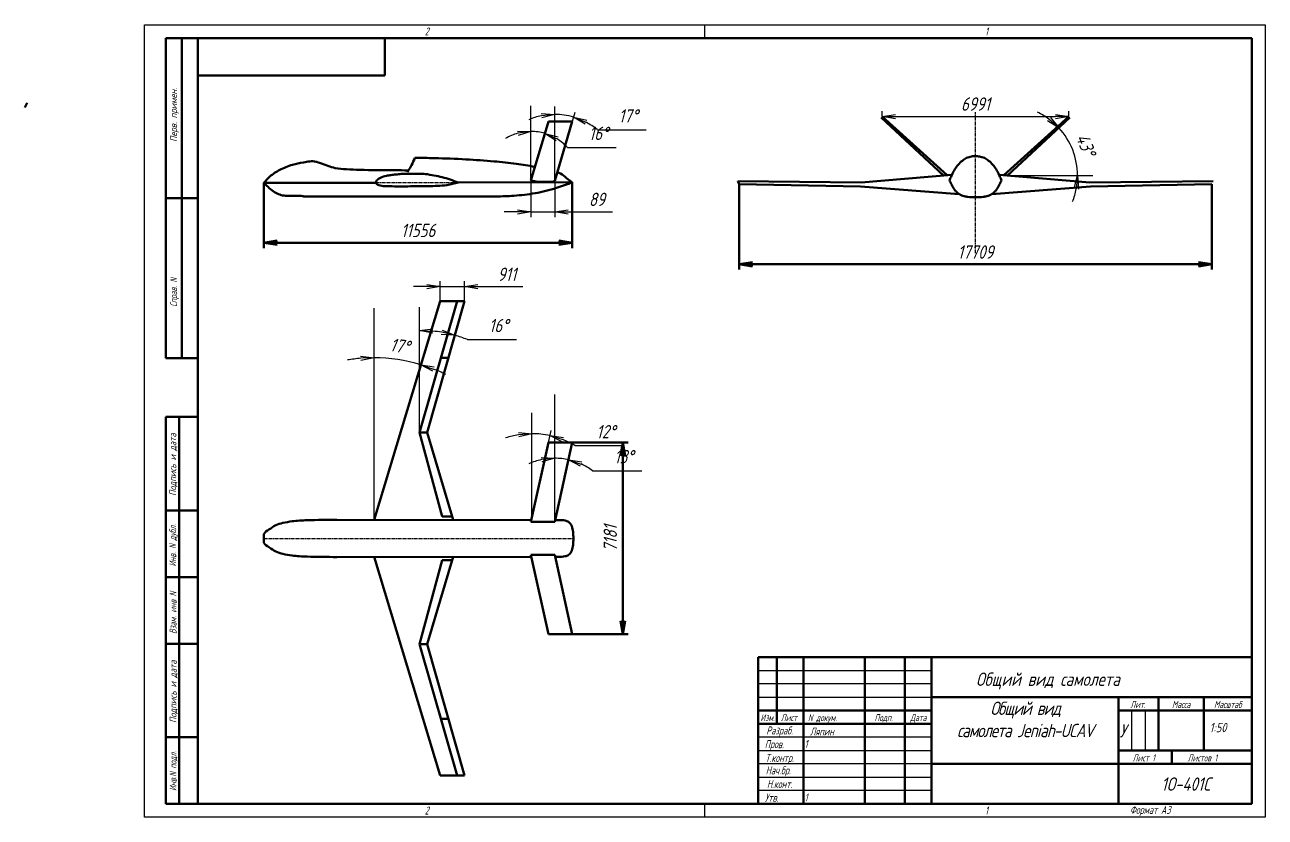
# Model space of a CAD drawing. Header units: millimetres. Extents: x 0 to 1932156, y -475559 to 1027176.
# Drawn here: x 5939 to 6403.9, y 37428.9 to 37725.9 of the extents above; entities that cross this region are included whole.
import ezdxf
from ezdxf.enums import TextEntityAlignment as Align

# ---------------------------------------------------------------- set-up
doc = ezdxf.new("R2010")
doc.units = ezdxf.units.MM
doc.linetypes.add('CENTER', pattern=[2, 1.25, -0.25, 0.25, -0.25])
for name, color, linetype, lineweight in [('_axes (Оси)', 6, 'CENTER', 30), ('_basic (Основной)', 4, 'Continuous', 60), ('_contour (Тонкий)', 7, 'Continuous', 30), ('_remote (Тонкий)', 9, 'Continuous', 30), ('_text (Надписи)', 2, 'Continuous', 30)]:
    doc.layers.add(name, color=color, linetype=linetype, lineweight=lineweight)
doc.styles.add('ESKD', font='eskd.shx', dxfattribs={"oblique": 15, "height": 5})
doc.dimstyles.new('ESKD', dxfattribs={"dimtxt": 5, "dimasz": 5, "dimexe": 2, "dimexo": 0, "dimgap": 2, "dimtad": 1, "dimtoh": 1, "dimzin": 12, "dimdsep": 46, "dimtxsty": 'ESKD', "dimblk1": 'OPEN', "dimblk2": 'OPEN', "dimsah": 1, "dimcen": 5, "dimclrd": 256, "dimclre": 256, "dimclrt": 2, "dimadec": 0, "dimazin": 0, "dimtfac": 1, "dimtmove": 0, "dimatfit": 3, "dimldrblk": 'OPEN', "dimfxl": 1, "dimtolj": 1, "dimtzin": 12, "dimlwd": -1, "dimlwe": -1, "dimarcsym": 0})

# ---------------------------------------------------------------- blocks, each defined once
blk = doc.blocks.new('_OPEN')
at = {"color": 0, "linetype": 'ByBlock'}
for p, q in [((-1, 0.167), (0, 0)), ((0, 0), (-1, -0.167)), ((0, 0), (-1, 0))]:
    blk.add_line(p, q, dxfattribs=at)
blk = doc.blocks.new('*D104')
at = {"layer": '_basic (Основной)', "transparency": 33554687}
for p, q in [((6028.63, 37666.76), (6028.63, 37642.26)), ((6144.19, 37666.93), (6144.19, 37642.26)), ((6033.63, 37644.26), (6139.19, 37644.26))]:
    blk.add_line(p, q, dxfattribs=at)
at = {"layer": 'Defpoints', "color": 0, "transparency": 33554687}
for p in [(6028.63, 37666.76), (6144.19, 37666.93), (6144.19, 37644.26)]:
    blk.add_point(p, dxfattribs=at)
at = {"layer": '_basic (Основной)', "transparency": 33554687, "xscale": 5, "yscale": 5, "zscale": 5, "rotation": 180}
blk.add_blockref('_OPEN', (6028.63, 37644.26), dxfattribs=at)
at = {"layer": '_basic (Основной)', "transparency": 33554687, "xscale": 5, "yscale": 5, "zscale": 5}
blk.add_blockref('_OPEN', (6144.19, 37644.26), dxfattribs=at)
at = {"layer": '_basic (Основной)', "color": 2, "transparency": 33554687, "insert": (6086.41, 37648.86), "char_height": 5, "attachment_point": 5, "style": 'ESKD'}
blk.add_mtext('\\A1;11556', dxfattribs=at)
blk = doc.blocks.new('*D107')
at = {"layer": '_basic (Основной)', "transparency": 33554687}
for p, q in [((6144.2, 37569.32), (6165.11, 37569.32)), ((6163.11, 37564.32), (6163.11, 37502.52)), ((6144.2, 37497.52), (6165.11, 37497.52))]:
    blk.add_line(p, q, dxfattribs=at)
at = {"layer": 'Defpoints', "color": 0, "transparency": 33554687}
for p in [(6144.2, 37569.32), (6144.2, 37497.52), (6163.11, 37497.52)]:
    blk.add_point(p, dxfattribs=at)
at = {"layer": '_basic (Основной)', "transparency": 33554687, "xscale": 5, "yscale": 5, "zscale": 5}
for p, rotation in [((6163.11, 37569.32), 90), ((6163.11, 37497.52), 270)]:
    blk.add_blockref('_OPEN', p, dxfattribs=dict(at, rotation=rotation))
at = {"layer": '_basic (Основной)', "color": 2, "transparency": 33554687, "insert": (6158.43, 37533.42), "char_height": 5, "attachment_point": 5, "rotation": 90, "style": 'ESKD'}
blk.add_mtext('\\A1;7181', dxfattribs=at)
blk = doc.blocks.new('*D110')
at = {"layer": '_basic (Основной)', "transparency": 33554687}
for p, q in [((6206.75, 37666.16), (6206.75, 37634.16)), ((6383.85, 37666.16), (6383.85, 37634.16)), ((6211.75, 37636.16), (6378.85, 37636.16))]:
    blk.add_line(p, q, dxfattribs=at)
at = {"layer": 'Defpoints', "color": 0, "transparency": 33554687}
for p in [(6206.75, 37666.16), (6383.85, 37666.16), (6383.85, 37636.16)]:
    blk.add_point(p, dxfattribs=at)
at = {"layer": '_basic (Основной)', "transparency": 33554687, "xscale": 5, "yscale": 5, "zscale": 5, "rotation": 180}
blk.add_blockref('_OPEN', (6206.75, 37636.16), dxfattribs=at)
at = {"layer": '_basic (Основной)', "transparency": 33554687, "xscale": 5, "yscale": 5, "zscale": 5}
blk.add_blockref('_OPEN', (6383.85, 37636.16), dxfattribs=at)
at = {"layer": '_basic (Основной)', "color": 2, "transparency": 33554687, "insert": (6295.3, 37640.76), "char_height": 5, "attachment_point": 5, "style": 'ESKD'}
blk.add_mtext('\\A1;17709', dxfattribs=at)
blk = doc.blocks.new('*D111')
at = {"layer": '_contour (Тонкий)', "transparency": 33554687}
for p, q in [((6069.9, 37543.44), (6069.9, 37603.13)), ((6070.78, 37543.31), (6088.05, 37600.45))]:
    blk.add_line(p, q, dxfattribs=at)
for start, end in [(94.7184, 99.4368), (73.1909, 90), (63.7541, 68.4725)]:
    blk.add_arc((6069.9, 37540.4), 60.73, start, end, dxfattribs=at)
at = {"layer": '_contour (Тонкий)', "transparency": 33554687, "xscale": 5, "yscale": 5, "zscale": 5}
for p, rotation in [((6069.9, 37601.13), 2.359208042915469), ((6087.47, 37598.54), 160.8317322145179)]:
    blk.add_blockref('_OPEN', p, dxfattribs=dict(at, rotation=rotation))
at = {"layer": '_contour (Тонкий)', "color": 2, "transparency": 33554687, "insert": (6079.54, 37605.59), "char_height": 5, "attachment_point": 5, "rotation": 351.5955, "style": 'ESKD'}
blk.add_mtext('\\A1;17%%d', dxfattribs=at)
blk = doc.blocks.new('*D115')
at = {"layer": '_contour (Тонкий)', "transparency": 33554687}
for p, q in [((6129.04, 37542.93), (6129.04, 37574.68)), ((6129.38, 37542.89), (6136.25, 37573.89)), ((6145.08, 37568.26), (6163.44, 37568.26))]:
    blk.add_line(p, q, dxfattribs=at)
for start, end in [(99.159, 108.3181), (77.5037, 90), (59.1856, 68.3446)]:
    blk.add_arc((6129.04, 37541.37), 31.31, start, end, dxfattribs=at)
at = {"layer": '_contour (Тонкий)', "transparency": 33554687, "xscale": 5, "yscale": 5, "zscale": 5}
for p, rotation in [((6129.04, 37572.68), 4.579516701283727), ((6135.81, 37571.94), 162.9241514244319)]:
    blk.add_blockref('_OPEN', p, dxfattribs=dict(at, rotation=rotation))
at = {"layer": '_contour (Тонкий)', "color": 2, "transparency": 33554687, "insert": (6156.76, 37573.42), "char_height": 5, "attachment_point": 5, "style": 'ESKD'}
blk.add_mtext('\\A1;12%%d', dxfattribs=at)
blk = doc.blocks.new('*D146')
at = {"layer": '_contour (Тонкий)', "transparency": 33554687}
for p, q in [((6260.34, 37691.53), (6260.34, 37693.53)), ((6265.34, 37691.53), (6325.26, 37691.53)), ((6330.26, 37691.53), (6330.26, 37693.53))]:
    blk.add_line(p, q, dxfattribs=at)
at = {"layer": 'Defpoints', "color": 0, "transparency": 33554687}
for p in [(6260.34, 37691.53), (6330.26, 37691.53), (6330.26, 37691.53)]:
    blk.add_point(p, dxfattribs=at)
at = {"layer": '_contour (Тонкий)', "transparency": 33554687, "xscale": 5, "yscale": 5, "zscale": 5, "rotation": 180}
blk.add_blockref('_OPEN', (6260.34, 37691.53), dxfattribs=at)
at = {"layer": '_contour (Тонкий)', "transparency": 33554687, "xscale": 5, "yscale": 5, "zscale": 5}
blk.add_blockref('_OPEN', (6330.26, 37691.53), dxfattribs=at)
at = {"layer": '_contour (Тонкий)', "color": 2, "transparency": 33554687, "insert": (6295.3, 37696.24), "char_height": 5, "attachment_point": 5, "style": 'ESKD'}
blk.add_mtext('\\A1;6991', dxfattribs=at)
blk = doc.blocks.new('*D147')
at = {"layer": '_contour (Тонкий)', "transparency": 33554687}
for p, q in [((6308.27, 37670.33), (6328.02, 37688.64)), ((6308.62, 37669.44), (6335.55, 37669.44))]:
    blk.add_line(p, q, dxfattribs=at)
for start, end in [(53.7664, 64.7012), (0, 42.8317), (338.1305, 349.0652)]:
    blk.add_arc((6307.31, 37669.44), 26.24, start, end, dxfattribs=at)
at = {"layer": '_contour (Тонкий)', "transparency": 33554687, "xscale": 5, "yscale": 5, "zscale": 5}
for p, rotation in [((6326.55, 37687.28), 318.2990398367415), ((6333.55, 37669.44), 84.53261400937316)]:
    blk.add_blockref('_OPEN', p, dxfattribs=dict(at, rotation=rotation))
at = {"layer": '_contour (Тонкий)', "color": 2, "transparency": 33554687, "insert": (6336.67, 37680.95), "char_height": 5, "attachment_point": 5, "rotation": 291.4158, "style": 'ESKD'}
blk.add_mtext('\\A1;43%%d', dxfattribs=at)
blk = doc.blocks.new('*D149')
at = {"layer": '_contour (Тонкий)', "transparency": 33554687}
for p, q in [((6128.71, 37668.45), (6128.71, 37687.97)), ((6128.97, 37668.41), (6134.5, 37687.13)), ((6142.33, 37679.96), (6160.69, 37679.96))]:
    blk.add_line(p, q, dxfattribs=at)
for start, end in [(105.5845, 121.1691), (73.5518, 90), (42.3827, 57.9672)]:
    blk.add_arc((6128.71, 37667.53), 18.44, start, end, dxfattribs=at)
at = {"layer": '_contour (Тонкий)', "transparency": 33554687, "xscale": 5, "yscale": 5, "zscale": 5}
for p, rotation in [((6128.71, 37685.97), 7.792270922497511), ((6133.93, 37685.21), 155.7595120047501)]:
    blk.add_blockref('_OPEN', p, dxfattribs=dict(at, rotation=rotation))
at = {"layer": '_contour (Тонкий)', "color": 2, "transparency": 33554687, "insert": (6154.01, 37685.23), "char_height": 5, "attachment_point": 5, "style": 'ESKD'}
blk.add_mtext('\\A1;16%%d', dxfattribs=at)
blk = doc.blocks.new('*D151')
at = {"layer": '_contour (Тонкий)', "transparency": 33554687}
for p, q in [((6137.61, 37668.73), (6137.61, 37694.35)), ((6137.96, 37668.68), (6145.27, 37693.23)), ((6153.48, 37686.62), (6171.84, 37686.62))]:
    blk.add_line(p, q, dxfattribs=at)
for start, end in [(101.5449, 113.0899), (73.4268, 90), (50.3369, 61.8818)]:
    blk.add_arc((6137.61, 37667.49), 24.86, start, end, dxfattribs=at)
at = {"layer": '_contour (Тонкий)', "transparency": 33554687, "xscale": 5, "yscale": 5, "zscale": 5}
for p, rotation in [((6137.61, 37692.35), 5.772473585527724), ((6144.7, 37691.31), 157.6542917722231)]:
    blk.add_blockref('_OPEN', p, dxfattribs=dict(at, rotation=rotation))
at = {"layer": '_contour (Тонкий)', "color": 2, "transparency": 33554687, "insert": (6165.16, 37691.79), "char_height": 5, "attachment_point": 5, "style": 'ESKD'}
blk.add_mtext('\\A1;17%%d', dxfattribs=at)
blk = doc.blocks.new('*D156')
at = {"layer": '_contour (Тонкий)', "transparency": 33554687}
for p, q in [((6089.66, 37627.82), (6084.66, 37627.82)), ((6094.66, 37622.34), (6094.66, 37629.82)), ((6094.66, 37627.82), (6103.76, 37627.82)), ((6103.76, 37622.34), (6103.76, 37629.82)), ((6108.76, 37627.82), (6125.6, 37627.82))]:
    blk.add_line(p, q, dxfattribs=at)
at = {"layer": 'Defpoints', "color": 0, "transparency": 33554687}
for p in [(6103.76, 37627.82), (6094.66, 37622.34), (6103.76, 37622.34)]:
    blk.add_point(p, dxfattribs=at)
at = {"layer": '_contour (Тонкий)', "transparency": 33554687, "xscale": 5, "yscale": 5, "zscale": 5}
blk.add_blockref('_OPEN', (6094.66, 37627.82), dxfattribs=at)
at = {"layer": '_contour (Тонкий)', "transparency": 33554687, "xscale": 5, "yscale": 5, "zscale": 5, "rotation": 180}
blk.add_blockref('_OPEN', (6103.76, 37627.82), dxfattribs=at)
at = {"layer": '_contour (Тонкий)', "color": 2, "transparency": 33554687, "insert": (6119.68, 37632.42), "char_height": 5, "attachment_point": 5, "style": 'ESKD'}
blk.add_mtext('\\A1;911', dxfattribs=at)
blk = doc.blocks.new('*D159')
at = {"layer": '_contour (Тонкий)', "transparency": 33554687}
for p, q in [((6128.71, 37667.53), (6128.71, 37653.79)), ((6137.61, 37666.9), (6137.61, 37653.79)), ((6123.71, 37655.79), (6118.71, 37655.79)), ((6128.71, 37655.79), (6137.61, 37655.79)), ((6142.61, 37655.79), (6159.21, 37655.79))]:
    blk.add_line(p, q, dxfattribs=at)
at = {"layer": 'Defpoints', "color": 0, "transparency": 33554687}
for p in [(6128.71, 37667.53), (6137.61, 37666.9), (6137.61, 37655.79)]:
    blk.add_point(p, dxfattribs=at)
at = {"layer": '_contour (Тонкий)', "transparency": 33554687, "xscale": 5, "yscale": 5, "zscale": 5}
blk.add_blockref('_OPEN', (6128.71, 37655.79), dxfattribs=at)
at = {"layer": '_contour (Тонкий)', "transparency": 33554687, "xscale": 5, "yscale": 5, "zscale": 5, "rotation": 180}
blk.add_blockref('_OPEN', (6137.61, 37655.79), dxfattribs=at)
at = {"layer": '_contour (Тонкий)', "color": 2, "transparency": 33554687, "insert": (6153.41, 37660.49), "char_height": 5, "attachment_point": 5, "style": 'ESKD'}
blk.add_mtext('\\A1;89', dxfattribs=at)
blk = doc.blocks.new('*D163')
at = {"layer": '_contour (Тонкий)', "transparency": 33554687}
for p, q in [((6137.61, 37540.8), (6137.61, 37565.47)), ((6137.87, 37540.77), (6143.21, 37564.85)), ((6151.82, 37558.77), (6170.19, 37558.77))]:
    blk.add_line(p, q, dxfattribs=at)
for start, end in [(102.0303, 114.0606), (77.4964, 90), (53.4358, 65.4661)]:
    blk.add_arc((6137.61, 37539.61), 23.86, start, end, dxfattribs=at)
at = {"layer": '_contour (Тонкий)', "transparency": 33554687, "xscale": 5, "yscale": 5, "zscale": 5}
for p, rotation in [((6137.61, 37563.47), 6.015156455324755), ((6142.78, 37562.9), 161.4812263064372)]:
    blk.add_blockref('_OPEN', p, dxfattribs=dict(at, rotation=rotation))
at = {"layer": '_contour (Тонкий)', "color": 2, "transparency": 33554687, "insert": (6163.5, 37564.07), "char_height": 5, "attachment_point": 5, "style": 'ESKD'}
blk.add_mtext('\\A1;13%%d', dxfattribs=at)
blk = doc.blocks.new('*D169')
at = {"layer": '_contour (Тонкий)', "transparency": 33554687}
for p, q in [((6086.94, 37573.09), (6086.94, 37613.39)), ((6089.86, 37573.09), (6100.7, 37611.49)), ((6104.89, 37607.96), (6123.25, 37607.96))]:
    blk.add_line(p, q, dxfattribs=at)
for start, end in [(80.1265, 84.1079), (68.3422, 74.2344)]:
    blk.add_arc((6086.94, 37562.75), 48.64, start, end, dxfattribs=at)
at = {"layer": '_contour (Тонкий)', "transparency": 33554687, "xscale": 5, "yscale": 5, "zscale": 5}
for p, rotation in [((6086.94, 37611.39), 177.0539289795265), ((6100.16, 37609.56), 347.1804557721653)]:
    blk.add_blockref('_OPEN', p, dxfattribs=dict(at, rotation=rotation))
at = {"layer": '_contour (Тонкий)', "color": 2, "transparency": 33554687, "insert": (6116.57, 37613.23), "char_height": 5, "attachment_point": 5, "style": 'ESKD'}
blk.add_mtext('\\A1;16%%d', dxfattribs=at)

msp = doc.modelspace()

# ---------------------------------------------------------------- linework, layer by layer
at = {"layer": '_axes (Оси)', "transparency": 33554687}
for p, q in [((6295.3, 37640.358), (6295.3, 37693.153)), ((6028.633, 37666.756), (6144.189, 37666.925)), ((6028.633, 37533.418), (6144.614, 37533.418)), ((6028.633, 37533.418), (6144.614, 37533.418))]:
    msp.add_line(p, q, dxfattribs=at)
at = {"layer": '_basic (Основной)', "transparency": 33554687}
for p, q in [((5991.871, 37720.931), (6003.871, 37720.931)), ((5991.871, 37600.931), (5991.871, 37720.931)), ((5997.871, 37720.931), (5997.871, 37600.931)), ((6003.871, 37433.931), (6003.871, 37720.931)), ((6003.871, 37720.931), (6398.871, 37720.931)), ((6073.871, 37706.931), (6073.871, 37720.931)), ((6398.871, 37720.931), (6398.871, 37433.931)), ((6003.871, 37706.931), (6073.871, 37706.931)), ((5939.004, 37694.928), (5939.859, 37696.724)), ((6260.343, 37691.533), (6284.661, 37669.555)), ((6330.256, 37691.533), (6305.939, 37669.555)), ((6128.71, 37667.53), (6135.234, 37689.629)), ((6135.234, 37689.629), (6144.199, 37689.629)), ((6144.199, 37689.629), (6137.61, 37667.489)), ((6259.886, 37691.136), (6283.29, 37669.439)), ((6330.714, 37691.136), (6307.309, 37669.439)), ((6252.437, 37666.81), (6286.487, 37669.711)), ((6338.163, 37666.81), (6304.112, 37669.711)), ((6028.633, 37666.756), (6070.637, 37666.695)), ((6101.414, 37666.794), (6144.189, 37666.925)), ((6206.183, 37667.354), (6252.437, 37666.81)), ((6206.753, 37666.157), (6206.183, 37667.354)), ((6206.753, 37666.157), (6252.205, 37665.29)), ((6252.205, 37665.29), (6289.165, 37662.499)), ((6338.394, 37665.29), (6301.434, 37662.499)), ((6384.417, 37667.354), (6338.163, 37666.81)), ((6383.847, 37666.157), (6338.394, 37665.29)), ((5991.871, 37660.931), (6003.871, 37660.931)), ((6043.524, 37661.532), (6104.594, 37661.564)), ((6069.904, 37540.402), (6094.658, 37622.344)), ((6086.939, 37573.087), (6101.003, 37622.344)), ((6103.763, 37622.344), (6089.857, 37573.087)), ((6094.658, 37622.344), (6103.763, 37622.344)), ((5991.871, 37600.931), (6003.871, 37600.931)), ((6094.947, 37601.134), (6097.775, 37601.134)), ((6003.871, 37578.931), (5991.871, 37578.931)), ((5991.871, 37433.931), (5991.871, 37578.931)), ((5996.871, 37578.931), (5996.871, 37433.931)), ((6089.857, 37573.087), (6086.939, 37573.087)), ((6086.939, 37573.087), (6095.473, 37541.586)), ((6089.857, 37573.087), (6099.597, 37540.427)), ((6128.649, 37539.61), (6135.234, 37569.322)), ((6135.234, 37569.322), (6144.199, 37569.322)), ((6137.61, 37539.61), (6144.199, 37569.322)), ((5991.871, 37543.931), (6003.871, 37543.931)), ((6056.005, 37540.39), (6128.801, 37540.294)), ((6095.473, 37541.586), (6099.251, 37541.586)), ((6128.649, 37539.61), (6137.61, 37539.61)), ((6140.317, 37540.279), (6137.758, 37540.278)), ((6056.005, 37526.447), (6128.801, 37526.542)), ((6069.904, 37526.509), (6094.658, 37444.566)), ((6086.939, 37493.824), (6095.473, 37525.324)), ((6089.857, 37493.824), (6099.597, 37526.484)), ((6095.473, 37525.324), (6099.251, 37525.324)), ((6128.649, 37527.227), (6135.234, 37497.515)), ((6128.649, 37527.227), (6137.61, 37527.227)), ((6137.61, 37527.227), (6144.199, 37497.515)), ((6140.317, 37526.558), (6137.758, 37526.559)), ((6003.871, 37518.931), (5991.871, 37518.931)), ((6135.234, 37497.515), (6144.199, 37497.515)), ((5991.871, 37493.931), (6003.871, 37493.931)), ((6089.857, 37493.824), (6086.939, 37493.824)), ((6086.939, 37493.824), (6101.003, 37444.566)), ((6103.763, 37444.566), (6089.857, 37493.824)), ((6278.871, 37433.931), (6278.871, 37488.931)), ((6094.947, 37465.777), (6097.775, 37465.777)), ((6003.871, 37458.931), (5991.871, 37458.931)), ((6094.658, 37444.566), (6103.763, 37444.566)), ((5991.871, 37433.931), (6003.871, 37433.931)), ((6398.871, 37433.931), (6003.871, 37433.931))]:
    msp.add_line(p, q, dxfattribs=at)
at = {"layer": '_basic (Основной)', "linetype": 'Continuous', "transparency": 33554687}
for p, q in [((6213.871, 37488.931), (6398.871, 37488.931)), ((6213.871, 37433.931), (6213.871, 37488.931)), ((6220.871, 37463.931), (6220.871, 37488.931)), ((6230.871, 37488.931), (6230.871, 37433.931)), ((6253.871, 37433.931), (6253.871, 37488.931)), ((6268.871, 37488.931), (6268.871, 37433.931)), ((6398.871, 37473.931), (6278.871, 37473.931)), ((6348.871, 37473.931), (6348.871, 37433.931)), ((6363.871, 37473.931), (6363.871, 37453.931)), ((6380.871, 37453.931), (6380.871, 37473.931)), ((6278.871, 37468.931), (6213.871, 37468.931)), ((6348.871, 37468.931), (6398.871, 37468.931)), ((6213.871, 37463.931), (6278.871, 37463.931)), ((6398.871, 37453.931), (6348.871, 37453.931)), ((6368.871, 37448.931), (6368.871, 37453.931)), ((6278.871, 37448.931), (6398.871, 37448.931))]:
    msp.add_line(p, q, dxfattribs=at)
at = {"layer": '_basic (Основной)', "transparency": 33554687}
for points, start_tangent, end_tangent in [([(6028.633, 37666.756), (6030.847, 37669.022), (6034.527, 37671.541), (6039.295, 37673.451), (6043.437, 37674.378), (6048.137, 37674.631), (6049.833, 37674.06), (6055.374, 37672.239), (6059.552, 37671.793)], (0.0060064, 0.0065822), (0.0089228, -0.0005591)), ([(6082.416, 37670.674), (6082.808, 37671.365), (6083.936, 37673.272), (6085.14, 37676.074)], (0.0043353, 0.0077587), (0.0031776, 0.0083366)), ([(6085.14, 37676.074), (6092.592, 37675.953), (6104.35, 37675.492), (6114.876, 37674.743), (6123.205, 37673.85), (6130.07, 37672.726)], (0.0088882, -0.0001147), (0.0087575, -0.0015395)), ([(6295.3, 37676.714), (6293.841, 37676.584), (6291.984, 37676.033), (6290.373, 37675.004), (6288.792, 37673.467), (6287.613, 37671.852), (6286.946, 37670.663), (6286.134, 37668.923), (6285.553, 37667.604)], (-0.0088799, -0.0005097), (-0.0035679, -0.0081404)), ([(6295.3, 37676.714), (6296.759, 37676.584), (6298.616, 37676.033), (6300.226, 37675.004), (6301.808, 37673.467), (6302.986, 37671.852), (6303.654, 37670.663), (6304.466, 37668.923), (6305.046, 37667.604)], (0.0088799, -0.0005097), (0.0035679, -0.0081404)), ([(6059.552, 37671.793), (6064.587, 37671.566), (6077.508, 37671.423), (6082.808, 37671.365)], (0.0088784, -0.0004501), (0.0088879, -0.0001138)), ([(6070.637, 37666.695), (6070.724, 37667.231), (6071.317, 37667.99), (6072.278, 37668.63), (6074.58, 37669.329), (6076.193, 37669.602), (6077.973, 37669.816), (6080.061, 37670.037), (6083.042, 37670.075), (6086.725, 37670.113), (6089.144, 37669.992), (6092.356, 37669.46), (6095.402, 37668.832), (6101.414, 37666.794)], (0.0007142, 0.00904), (0.0083203, -0.0032186)), ([(6144.189, 37666.925), (6143.156, 37667.561), (6140.914, 37669.467), (6138.586, 37670.766)], (-0.0077404, 0.0044218), (-0.0080957, 0.0038557)), ([(6028.633, 37666.756), (6030.154, 37665.19), (6032.092, 37663.542), (6034.085, 37662.456), (6036.169, 37661.913), (6037.165, 37661.858), (6039.212, 37661.84), (6042.166, 37661.822), (6043.035, 37661.731), (6043.524, 37661.532)], (0.0061066, -0.0064538), (0.0081145, -0.0038074)), ([(6070.637, 37666.695), (6070.907, 37666.198), (6071.683, 37665.783), (6073.884, 37665.477), (6077.548, 37665.387), (6082.547, 37665.387), (6090.239, 37665.477), (6097.173, 37665.856), (6101.414, 37666.794)], (0.0035332, -0.0084677), (0.008639, 0.0021999)), ([(6104.594, 37661.564), (6112.324, 37661.618), (6118.923, 37661.677), (6122.305, 37661.854), (6130.311, 37662.821), (6138.235, 37664.815), (6144.189, 37666.925)], (0.0088878, 0.0000898), (0.0083331, 0.0030995)), ([(6137.61, 37667.489), (6137.189, 37667.22), (6136.429, 37667.091), (6134.862, 37667.08), (6132.757, 37667.08), (6131.261, 37667.103), (6128.71, 37667.53)], (-0.0072321, -0.0054181), (-0.008729, 0.0018958)), ([(6285.553, 37667.604), (6286.208, 37666.295), (6286.931, 37664.933), (6287.773, 37663.723), (6288.615, 37662.9), (6289.301, 37662.416), (6291.048, 37661.703), (6292.465, 37661.401), (6295.3, 37661.282)], (0.0039731, -0.0079515), (0.0089314, 0.0000587)), ([(6305.046, 37667.604), (6304.391, 37666.295), (6303.669, 37664.933), (6302.827, 37663.723), (6301.985, 37662.9), (6301.299, 37662.416), (6299.552, 37661.703), (6298.134, 37661.401), (6295.3, 37661.282)], (-0.0039731, -0.0079515), (-0.0089314, 0.0000587)), ([(6028.633, 37533.418), (6028.633, 37535.039), (6030.501, 37536.724), (6033.028, 37538.336), (6035.737, 37539.216), (6039.143, 37539.839), (6044.819, 37540.242), (6056.005, 37540.39)], (-0.0013633, 0.0094744), (0.0088798, 0.0000291)), ([(6140.317, 37540.279), (6141.525, 37540.118), (6142.81, 37539.61), (6143.994, 37537.99), (6144.465, 37535.881), (6144.614, 37533.418)], (0.0088222, -0.0008502), (0.0003268, -0.0088933)), ([(6028.633, 37533.418), (6028.633, 37531.798), (6030.501, 37530.113), (6033.028, 37528.5), (6035.737, 37527.621), (6039.143, 37526.998), (6044.819, 37526.595), (6056.005, 37526.447)], (-0.0013633, -0.0094744), (0.0088798, -0.0000291)), ([(6140.317, 37526.558), (6141.525, 37526.719), (6142.81, 37527.227), (6143.994, 37528.847), (6144.465, 37530.956), (6144.614, 37533.418)], (0.0088222, 0.0008502), (0.0003268, 0.0088933))]:
    msp.add_spline(points, degree=3, dxfattribs=dict(at, start_tangent=start_tangent, end_tangent=end_tangent))
at = {"layer": '_contour (Тонкий)', "transparency": 33554687}
for p, q in [((5983.871, 37428.931), (5983.871, 37725.931)), ((5983.871, 37725.931), (6403.871, 37725.931)), ((6193.871, 37720.931), (6193.871, 37725.931)), ((6403.871, 37725.931), (6403.871, 37428.931)), ((6128.71, 37667.53), (6128.71, 37695.562)), ((6137.61, 37667.489), (6137.61, 37695.32)), ((6307.309, 37669.439), (6339.295, 37669.439)), ((6069.904, 37540.402), (6069.904, 37619.715)), ((6086.939, 37573.087), (6086.939, 37620.132)), ((6137.61, 37539.61), (6137.61, 37587.303)), ((6129.039, 37541.366), (6129.039, 37580.517)), ((6193.871, 37428.931), (6193.871, 37433.931)), ((6403.871, 37428.931), (5983.871, 37428.931))]:
    msp.add_line(p, q, dxfattribs=at)
at = {"layer": '_remote (Тонкий)', "linetype": 'Continuous', "transparency": 33554687}
for p, q in [((6213.871, 37483.931), (6278.871, 37483.931)), ((6278.871, 37478.931), (6213.871, 37478.931)), ((6213.871, 37473.931), (6278.871, 37473.931)), ((6278.871, 37458.931), (6213.871, 37458.931)), ((6213.871, 37453.931), (6278.871, 37453.931)), ((6278.871, 37448.931), (6213.871, 37448.931)), ((6213.871, 37443.931), (6278.871, 37443.931)), ((6278.871, 37438.931), (6213.871, 37438.931))]:
    msp.add_line(p, q, dxfattribs=at)
at = {"layer": '_remote (Тонкий)', "transparency": 33554687}
for p, q in [((6353.871, 37453.931), (6353.871, 37468.931)), ((6358.871, 37468.931), (6358.871, 37453.931))]:
    msp.add_line(p, q, dxfattribs=at)

# ---------------------------------------------------------------- texts
at = {"layer": '_basic (Основной)', "color": 30, "transparency": 33554687, "style": 'ESKD', "oblique": 15}
msp.add_text('Общий вид самолета', height=5, dxfattribs=at).set_placement((6295.497, 37478.144))
at = {"layer": '_contour (Тонкий)', "color": 2, "transparency": 33554687, "insert": (6278.871, 37472.254), "char_height": 5, "attachment_point": 1, "style": 'ESKD'}
msp.add_mtext_dynamic_manual_height_columns('\\pxqc;{\\T0.9;Общий вид\\Pсамолета Jeniah-UCAV}', width=70.09073, gutter_width=12.5, heights=[25.222], dxfattribs=at)
at = {"layer": '_text (Надписи)', "transparency": 33554687, "style": 'ESKD', "oblique": 15, "width": 0.8}
for s, height, p in [('2', 3, (6088.871, 37721.931)), ('1', 3, (6298.871, 37721.931)), ('N докум.', 2.6, (6232.503, 37464.917)), ('Ляпин', 3, (6233.271, 37459.533)), ('1', 3, (6231.241, 37454.876)), ('1', 3, (6231.241, 37434.808)), ('2', 3, (6088.871, 37429.931)), ('1', 3, (6298.871, 37429.931)), ('Формат А3', 3, (6353.182, 37430.173))]:
    msp.add_text(s, height=height, dxfattribs=at).set_placement(p)
at = {"layer": '_text (Надписи)', "transparency": 33554687, "style": 'ESKD', "oblique": 15}
for s, p in [('Перв. примен.', (5996.075, 37692.125)), ('Подпись и дата', (5995.744, 37561.078)), ('Подпись и дата', (5995.877, 37475.969))]:
    msp.add_text(s, height=2.6, rotation=90, dxfattribs=at).set_placement(p, align=Align.CENTER)
at = {"layer": '_text (Надписи)', "transparency": 33554687, "style": 'ESKD', "oblique": 15, "width": 0.8}
for s, p in [('Справ. N', (5996.072, 37625.621)), ('Инв. N дубл.', (5995.738, 37530.825)), ('Взам. инв N', (5995.863, 37505.508)), ('Инв.N подл.', (5995.855, 37446.226))]:
    msp.add_text(s, height=2.6, rotation=90, dxfattribs=at).set_placement(p, align=Align.CENTER)
for s, height, p in [('Лит.', 2.6, (6356.16, 37469.887)), ('Масса', 2.6, (6372.383, 37469.887)), ('Масштаб', 2.6, (6389.882, 37469.887)), ('Изм.', 2.6, (6217.371, 37464.931)), ('Лист', 2.6, (6225.371, 37464.931)), ('Подп.', 2.6, (6260.871, 37464.931)), ('Дата', 2.6, (6273.871, 37464.931)), ('Разраб.', 3, (6221.871, 37459.931)), ('Пров.', 3, (6219.871, 37454.788)), ('Т.контр.', 3, (6221.871, 37449.645)), ('Лист 1', 2.6, (6358.357, 37449.858)), ('Листов 1', 2.6, (6380.331, 37449.858)), ('Hач.бр.', 3, (6221.371, 37445.002)), ('H.конт.', 3, (6221.871, 37439.859)), ('Утв.', 3, (6218.871, 37434.716))]:
    msp.add_text(s, height=height, dxfattribs=at).set_placement(p, align=Align.CENTER)
at = {"layer": '_text (Надписи)', "transparency": 33554687, "attachment_point": 1, "style": 'ESKD'}
for s, heights, insert, char_height in [('У', [0], (6349.298, 37463.816), 5), ('1:50', [3.5], (6383.027, 37464.273), 3.5)]:
    msp.add_mtext_dynamic_manual_height_columns(s, width=10.69599, gutter_width=25, heights=heights, dxfattribs=dict(at, insert=insert, char_height=char_height))
at = {"layer": '_text (Надписи)', "transparency": 33554687, "insert": (6348.871, 37443.848), "char_height": 5, "width": 50.53786, "attachment_point": 1, "line_spacing_factor": 0.857143, "style": 'ESKD'}
msp.add_mtext('\\pxqc;1О-401С', dxfattribs=at)

# ---------------------------------------------------------------- dimensions: what is measured, and where the dimension line sits
at = {"layer": '_basic (Основной)', "transparency": 33554687}
for base, p1, p2, text, picture, middle in [((6144.189, 37644.256), (6028.633, 37666.756), (6144.189, 37666.925), '11556', '*D104', (6086.411, 37648.859)), ((6383.847, 37636.157), (6206.753, 37666.157), (6383.847, 37666.157), '17709', '*D110', (6295.3, 37640.761))]:
    dim = msp.add_linear_dim(base=base, p1=p1, p2=p2, text=text, dimstyle='ESKD', dxfattribs=at)
    dim.commit()
    dim.dimension.update_dxf_attribs({"geometry": picture, "text_midpoint": middle})
dim = msp.add_linear_dim(base=(6163.109, 37497.515), p1=(6144.199, 37569.322), p2=(6144.199, 37497.515), angle=90, text='7181', dimstyle='ESKD', dxfattribs=at)
dim.commit()
dim.dimension.update_dxf_attribs({"geometry": '*D107', "text_midpoint": (6158.427, 37533.418)})
at = {"layer": '_contour (Тонкий)', "transparency": 33554687}
for base, p1, p2, text, picture, middle in [((6330.256, 37691.533), (6260.343, 37691.533), (6330.256, 37691.533), '6991', '*D146', (6295.3, 37696.24)), ((6137.61, 37655.786), (6128.71, 37667.53), (6137.61, 37666.905), '89', '*D159', (6153.411, 37660.493)), ((6103.763, 37627.815), (6094.658, 37622.344), (6103.763, 37622.344), '911', '*D156', (6119.683, 37632.419))]:
    dim = msp.add_linear_dim(base=base, p1=p1, p2=p2, text=text, dimstyle='ESKD', dxfattribs=at)
    dim.commit()
    dim.dimension.update_dxf_attribs({"geometry": picture, "text_midpoint": middle})
for base, center, p1, p2, picture, middle in [((6140.003, 37692.23), (6137.61, 37667.489), (6137.61, 37668.732), (6137.965, 37668.68), '*D151', (6165.157, 37691.79)), ((6332.738, 37675.91), (6307.309, 37669.439), (6308.272, 37670.331), (6308.621, 37669.439), '*D147', (6336.667, 37680.953)), ((6130.472, 37685.885), (6128.71, 37667.53), (6128.971, 37668.415), (6128.71, 37668.452), '*D149', (6154.012, 37685.23)), ((6091.394, 37611.189), (6086.939, 37562.752), (6086.939, 37573.087), (6089.857, 37573.087), '*D169', (6116.573, 37613.23)), ((6081.707, 37599.976), (6069.904, 37540.402), (6070.782, 37543.308), (6069.904, 37543.438), '*D111', (6079.536, 37605.593)), ((6131.313, 37572.595), (6129.039, 37541.366), (6129.377, 37542.895), (6129.039, 37542.932), '*D115', (6156.76, 37573.424)), ((6139.344, 37563.4033), (6137.6101, 37539.6095), (6137.8683, 37540.7741), (6137.6101, 37540.8024), '*D163', (6163.504, 37564.0672))]:
    dim = msp.add_angular_dim_3p(base=base, center=center, p1=p1, p2=p2, dimstyle='ESKD', dxfattribs=at)
    dim.commit()
    dim.dimension.update_dxf_attribs({"geometry": picture, "text_midpoint": middle})

doc.saveas('drawing.dxf')
